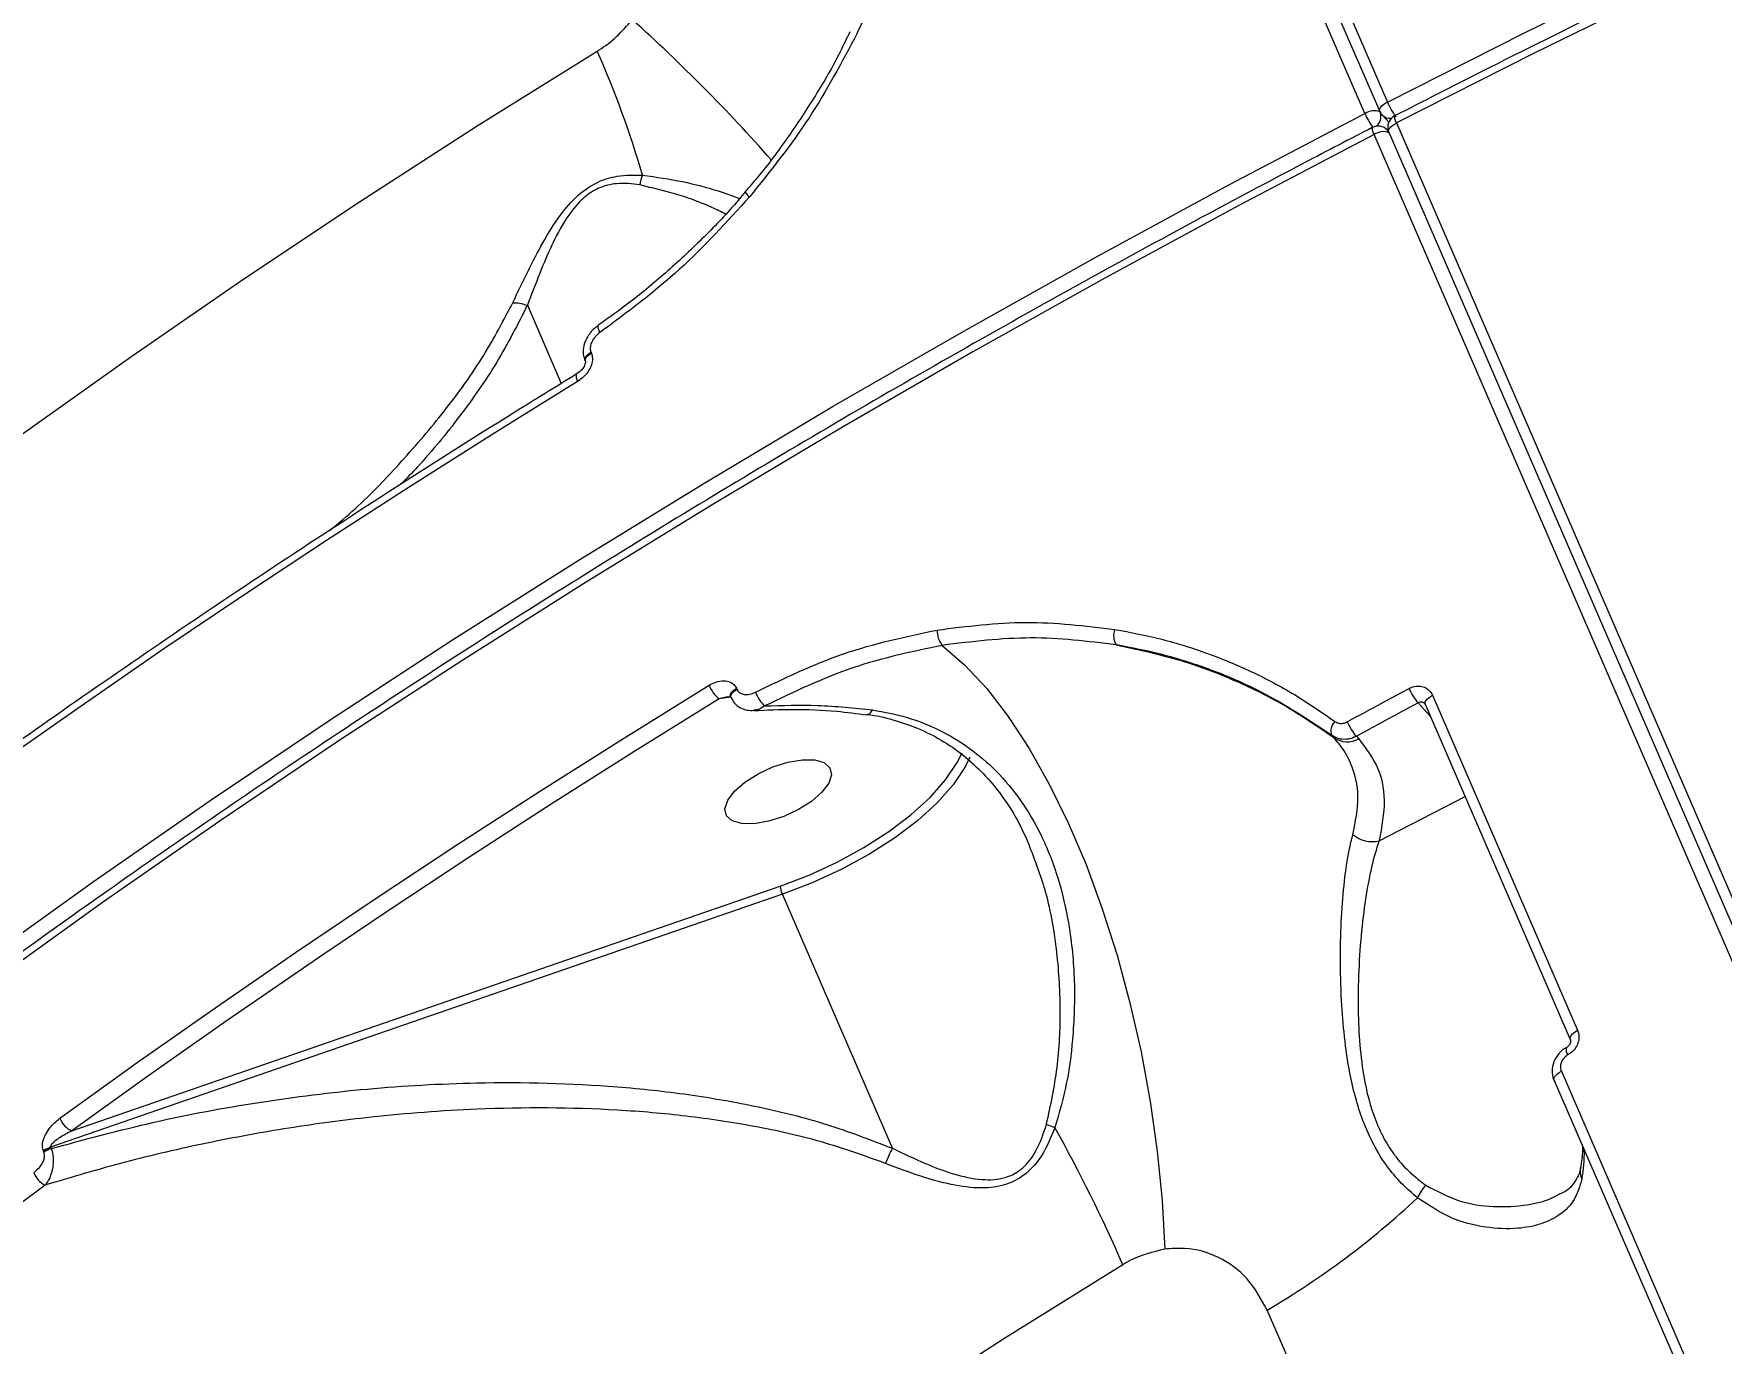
# Model space of a CAD drawing. Header units: millimetres. Extents: x -9609 to 9022, y -7175 to 8108.
# Drawn here: x -4766.4 to -4633.4, y 4455.9 to 4559.1 of the extents above; entities that cross this region are included whole.
import ezdxf

# ---------------------------------------------------------------- set-up
doc = ezdxf.new("R2010")
doc.units = ezdxf.units.MM
for name, color, linetype in [('DIKOM_ОБЪЕКТ', 7, 'Continuous'), ('DIKOM_РАЗМЕР_ЗОНА', 7, 'Continuous'), ('DIKOM_РАЗМЕР_ОБЪЕКТА', 7, 'Continuous')]:
    doc.layers.add(name, color=color, linetype=linetype)
doc.styles.add('style1', font='arial.ttf', dxfattribs={"width": 0.8})
doc.dimstyles.new('1-50', dxfattribs={"dimtxt": 300, "dimasz": 200, "dimexe": 100, "dimexo": 0, "dimgap": 100, "dimtad": 1, "dimtxsty": 'style1', "dimcen": 200, "dimclrd": 7, "dimclre": 7, "dimclrt": 7, "dimadec": 1, "dimazin": 2, "dimtfac": 1, "dimtmove": 0, "dimatfit": 2, "dimfxl": 0, "dimlwd": 25, "dimlwe": 18, "dimarcsym": 0})

# ---------------------------------------------------------------- blocks, each defined once
blk = doc.blocks.new('*D10')
at = {"layer": 'Defpoints', "color": 0, "transparency": 16777216}
for p in [(-405.54, 6589.16), (-8044.66, -3492.79), (424.09, -3492.79)]:
    blk.add_point(p, dxfattribs=at)
at = {"layer": 'DIKOM_РАЗМЕР_ОБЪЕКТА', "color": 7, "lineweight": 18, "transparency": 16777216}
for p, q in [((-405.54, 6589.16), (-8144.66, 6589.16)), ((424.09, -3492.79), (-8144.66, -3492.79))]:
    blk.add_line(p, q, dxfattribs=at)
at = {"layer": 'DIKOM_РАЗМЕР_ОБЪЕКТА', "color": 7, "lineweight": 25, "transparency": 16777216}
blk.add_line((-8044.66, 6389.16), (-8044.66, -3292.79), dxfattribs=at)
at = {"layer": 'DIKOM_РАЗМЕР_ОБЪЕКТА', "color": 7, "transparency": 16777216}
for points in [[(-8077.99, 6389.16), (-8011.32, 6389.16), (-8044.66, 6589.16)], [(-8077.99, -3292.79), (-8011.32, -3292.79), (-8044.66, -3492.79)]]:
    blk.add_solid(points, dxfattribs=at)
at = {"layer": 'DIKOM_РАЗМЕР_ОБЪЕКТА', "color": 7, "transparency": 16777216, "insert": (-8297.83, 1541.5), "char_height": 300, "attachment_point": 5, "rotation": 90, "style": 'style1'}
blk.add_mtext('10100', dxfattribs=at)
blk = doc.blocks.new('*D13')
at = {"layer": 'Defpoints', "color": 0, "transparency": 16777216}
for p in [(-4933.28, 8107.63), (-9158.98, -4977.79), (-1652.91, -4977.79)]:
    blk.add_point(p, dxfattribs=at)
at = {"layer": 'DIKOM_РАЗМЕР_ЗОНА', "color": 7, "lineweight": 18, "transparency": 16777216}
for p, q in [((-4933.28, 8107.63), (-9258.98, 8107.63)), ((-1652.91, -4977.79), (-9258.98, -4977.79))]:
    blk.add_line(p, q, dxfattribs=at)
at = {"layer": 'DIKOM_РАЗМЕР_ЗОНА', "color": 7, "lineweight": 25, "transparency": 16777216}
blk.add_line((-9158.98, 7907.63), (-9158.98, -4777.79), dxfattribs=at)
at = {"layer": 'DIKOM_РАЗМЕР_ЗОНА', "color": 7, "transparency": 16777216}
for points in [[(-9192.32, 7907.63), (-9125.65, 7907.63), (-9158.98, 8107.63)], [(-9192.32, -4777.79), (-9125.65, -4777.79), (-9158.98, -4977.79)]]:
    blk.add_solid(points, dxfattribs=at)
at = {"layer": 'DIKOM_РАЗМЕР_ЗОНА', "color": 7, "transparency": 16777216, "insert": (-9412.26, 1541.5), "char_height": 300, "attachment_point": 5, "rotation": 90, "style": 'style1'}
blk.add_mtext('13100', dxfattribs=at)

msp = doc.modelspace()

# ---------------------------------------------------------------- linework, layer by layer
at = {"layer": 'DIKOM_ОБЪЕКТ', "color": 7, "linetype": 'Continuous', "lineweight": 15}
for p, q in [((-4832.677, 4953.159), (-4659.684, 4553.712)), ((-4661.45, 4552.802), (-4834.442, 4952.249)), ((-4833.286, 4952.425), (-4660.293, 4552.977)), ((-4660.108, 4552.694), (-4659.578, 4552.123)), ((-4659.611, 4551.413), (-4659.688, 4551.496)), ((-4659.578, 4551.327), (-4486.585, 4151.879)), ((-4658.97, 4552.061), (-4485.977, 4152.613)), ((-4487.742, 4151.703), (-4660.734, 4551.151)), ((-4727.469, 4537.688), (-4724.799, 4531.525)), ((-4721.874, 4536.103), (-4721.881, 4536.099)), ((-4722.928, 4533.328), (-4722.898, 4533.257)), ((-4722.456, 4533.986), (-4722.426, 4533.913)), ((-4710.988, 4507.504), (-4710.957, 4507.432)), ((-4711.438, 4506.799), (-4712.34, 4506.664)), ((-4711.459, 4506.846), (-4711.472, 4506.885)), ((-4711.459, 4506.846), (-4711.428, 4506.774)), ((-4656.301, 4505.309), (-4657.27, 4506.353)), ((-4656.703, 4506.238), (-4656.742, 4506.297)), ((-4656.705, 4506.242), (-4645.268, 4479.833)), ((-4656.129, 4506.96), (-4644.692, 4480.55)), ((-4663.909, 4503.614), (-4664.081, 4503.799)), ((-4662.132, 4503.721), (-4661.947, 4503.52)), ((-4660.337, 4495.489), (-4653.561, 4498.983)), ((-4763.378, 4472.612), (-4707.547, 4491.911)), ((-4707.364, 4491.266), (-4765.047, 4471.327)), ((-4698.697, 4471.254), (-4707.364, 4491.266)), ((-4645.975, 4477.318), (-4616.308, 4408.817)), ((-4646.546, 4476.603), (-4616.88, 4408.103)), ((-4765.566, 4470.936), (-4765.609, 4471.037)), ((-4765.047, 4471.327), (-4765.003, 4471.226)), ((-4544.057, 4169.64), (-4669.155, 4458.497))]:
    msp.add_line(p, q, dxfattribs=at)
at = {"layer": 'DIKOM_ОБЪЕКТ', "color": 7, "linetype": 'Continuous', "lineweight": 15, "flags": 128}
for points in [[(-4659.684, 4553.712), (-4648.891, 4559.175), (-4637.996, 4564.514), (-4627.011, 4569.725), (-4615.943, 4574.804), (-4604.803, 4579.745), (-4593.6, 4584.546), (-4582.342, 4589.201), (-4571.04, 4593.707), (-4559.704, 4598.06), (-4548.342, 4602.257), (-4536.964, 4606.294), (-4525.581, 4610.167)], [(-4524.865, 4608.516), (-4536.249, 4604.643), (-4547.627, 4600.607), (-4558.989, 4596.41), (-4570.325, 4592.057), (-4581.627, 4587.55), (-4592.884, 4582.895), (-4604.088, 4578.095), (-4615.228, 4573.153), (-4626.296, 4568.075), (-4637.282, 4562.864), (-4648.175, 4557.524), (-4658.97, 4552.061)], [(-4767.455, 4527.431), (-4758.727, 4533.64), (-4749.806, 4539.78), (-4740.698, 4545.845), (-4731.413, 4551.829), (-4721.959, 4557.727)], [(-4770.746, 4485.753), (-4761.666, 4492.265), (-4752.389, 4498.709), (-4742.926, 4505.081), (-4733.282, 4511.374), (-4723.467, 4517.584), (-4713.49, 4523.705), (-4703.357, 4529.732), (-4693.077, 4535.66), (-4682.66, 4541.485), (-4672.116, 4547.2), (-4661.45, 4552.802)], [(-4660.293, 4552.977), (-4660.3, 4552.995), (-4660.308, 4553.084), (-4660.28, 4553.184), (-4660.218, 4553.292), (-4660.122, 4553.403), (-4659.999, 4553.512), (-4659.851, 4553.617), (-4659.684, 4553.712)], [(-4659.688, 4551.496), (-4659.627, 4551.422), (-4659.6, 4551.382)], [(-4659.578, 4551.327), (-4659.584, 4551.344), (-4659.593, 4551.433), (-4659.565, 4551.534), (-4659.502, 4551.641), (-4659.408, 4551.752), (-4659.284, 4551.862), (-4659.136, 4551.966), (-4658.97, 4552.061)], [(-4660.734, 4551.151), (-4671.4, 4545.549), (-4681.946, 4539.834), (-4692.363, 4534.01), (-4702.642, 4528.082), (-4712.775, 4522.055), (-4722.753, 4515.933), (-4732.567, 4509.724), (-4742.211, 4503.43), (-4751.674, 4497.059), (-4760.95, 4490.614), (-4770.031, 4484.102)], [(-4721.881, 4536.099), (-4721.903, 4536.07), (-4721.915, 4536.008), (-4721.904, 4535.921), (-4721.874, 4535.811), (-4721.823, 4535.682), (-4721.754, 4535.539)], [(-4722.928, 4533.328), (-4722.943, 4533.378), (-4722.923, 4533.517), (-4722.829, 4533.674), (-4722.67, 4533.834), (-4722.456, 4533.986)], [(-4722.897, 4533.256), (-4722.911, 4533.306), (-4722.891, 4533.445), (-4722.798, 4533.602), (-4722.638, 4533.762), (-4722.426, 4533.913)], [(-4723.513, 4531.682), (-4730.186, 4527.543), (-4736.785, 4523.364), (-4743.306, 4519.147), (-4749.748, 4514.894), (-4756.109, 4510.605), (-4762.385, 4506.284), (-4768.574, 4501.931), (-4774.674, 4497.548)], [(-4723.585, 4532.276), (-4723.61, 4532.253), (-4723.634, 4532.19), (-4723.635, 4532.097), (-4723.615, 4531.978), (-4723.574, 4531.838), (-4723.513, 4531.682)], [(-4694.764, 4510.888), (-4693.006, 4509.364), (-4691.266, 4507.489), (-4689.562, 4505.282), (-4687.911, 4502.764), (-4686.33, 4499.96), (-4684.834, 4496.898), (-4683.437, 4493.608), (-4682.153, 4490.123), (-4680.995, 4486.476), (-4679.975, 4482.704), (-4679.102, 4478.845), (-4678.386, 4474.936), (-4677.833, 4471.015), (-4677.449, 4467.122), (-4677.237, 4463.295)], [(-4764.308, 4473.614), (-4758.209, 4477.997), (-4752.019, 4482.35), (-4745.744, 4486.671), (-4739.384, 4490.96), (-4732.942, 4495.213), (-4726.42, 4499.43), (-4719.821, 4503.609), (-4713.147, 4507.748)], [(-4711.472, 4506.885), (-4711.474, 4506.896), (-4711.454, 4507.036), (-4711.36, 4507.192), (-4711.201, 4507.352), (-4710.988, 4507.504)], [(-4711.429, 4506.775), (-4711.442, 4506.824), (-4711.422, 4506.964), (-4711.329, 4507.12), (-4711.169, 4507.28), (-4710.957, 4507.432)], [(-4662.847, 4504.858), (-4662.239, 4505.189), (-4661.631, 4505.52), (-4661.021, 4505.85), (-4660.413, 4506.18), (-4659.803, 4506.51), (-4659.193, 4506.839), (-4658.583, 4507.168), (-4657.972, 4507.497)], [(-4712.34, 4506.664), (-4718.997, 4502.535), (-4719.374, 4502.299)], [(-4657.27, 4506.353), (-4657.879, 4506.025), (-4658.488, 4505.697), (-4659.096, 4505.369), (-4659.704, 4505.04), (-4660.312, 4504.711), (-4660.919, 4504.381), (-4661.526, 4504.051), (-4662.132, 4503.721)], [(-4656.705, 4506.242), (-4656.711, 4506.258), (-4656.72, 4506.345), (-4656.696, 4506.442), (-4656.637, 4506.547), (-4656.548, 4506.655), (-4656.43, 4506.762), (-4656.288, 4506.865), (-4656.129, 4506.96)], [(-4719.374, 4502.299), (-4725.58, 4498.366), (-4732.086, 4494.16), (-4738.513, 4489.916), (-4743.428, 4486.61)], [(-4707.547, 4491.911), (-4705.271, 4492.78), (-4703.052, 4493.802), (-4700.94, 4494.954), (-4698.987, 4496.209), (-4697.238, 4497.537), (-4695.732, 4498.907), (-4694.507, 4500.288), (-4693.59, 4501.647), (-4693.204, 4502.422)], [(-4706.928, 4501.681), (-4705.796, 4501.872), (-4704.816, 4501.859), (-4704.07, 4501.642), (-4703.618, 4501.24), (-4703.496, 4500.685), (-4703.714, 4500.022), (-4704.254, 4499.304), (-4705.074, 4498.59), (-4706.105, 4497.938), (-4707.266, 4497.4), (-4708.461, 4497.02), (-4709.595, 4496.829), (-4710.573, 4496.842), (-4711.32, 4497.058), (-4711.772, 4497.46), (-4711.894, 4498.016), (-4711.676, 4498.679), (-4711.135, 4499.396), (-4710.316, 4500.11), (-4709.284, 4500.763), (-4708.124, 4501.301), (-4706.928, 4501.681)], [(-4692.59, 4502.066), (-4692.971, 4501.307), (-4693.916, 4499.906), (-4695.179, 4498.482), (-4696.732, 4497.068), (-4698.536, 4495.698), (-4700.55, 4494.404), (-4702.728, 4493.216), (-4705.016, 4492.162), (-4707.364, 4491.266)], [(-4743.428, 4486.61), (-4744.859, 4485.638), (-4751.12, 4481.327), (-4757.294, 4476.984), (-4763.378, 4472.612)], [(-4645.265, 4479.828), (-4645.273, 4479.849), (-4645.283, 4479.935), (-4645.258, 4480.032), (-4645.199, 4480.137), (-4645.109, 4480.245), (-4644.992, 4480.352), (-4644.851, 4480.455), (-4644.692, 4480.55)], [(-4646.546, 4476.603), (-4646.551, 4476.619), (-4646.561, 4476.705), (-4646.536, 4476.801), (-4646.479, 4476.906), (-4646.39, 4477.013), (-4646.274, 4477.12), (-4646.134, 4477.223), (-4645.975, 4477.318)], [(-4765.479, 4468.343), (-4771.734, 4463.699), (-4777.882, 4459.028), (-4783.923, 4454.329), (-4789.854, 4449.606), (-4795.673, 4444.861), (-4801.377, 4440.096), (-4806.962, 4435.312), (-4812.429, 4430.512)], [(-4680.535, 4462.074), (-4689.988, 4456.176), (-4699.273, 4450.192), (-4708.381, 4444.127), (-4717.303, 4437.987), (-4726.03, 4431.778), (-4734.555, 4425.505), (-4742.871, 4419.175), (-4750.967, 4412.793), (-4758.839, 4406.365), (-4766.478, 4399.897), (-4773.876, 4393.396), (-4781.029, 4386.866), (-4787.927, 4380.315), (-4794.565, 4373.749), (-4800.939, 4367.173), (-4807.039, 4360.593), (-4812.863, 4354.016), (-4818.403, 4347.448)]]:
    msp.add_lwpolyline(points, dxfattribs=at)
at = {"layer": 'DIKOM_ОБЪЕКТ', "color": 7, "linetype": 'Continuous', "lineweight": 15}
for centre, radius, start, end in [((-4807.282, 4461.919), 131.973, 41.36633, 48.1346), ((-4794.706, 4525.708), 79.482, 16.2462, 23.75655), ((-4660.733, 4551.774), 1.253, 68.57679, 124.87057), ((-4656.376, 4554.929), 5.502, 202.74609, 215.65909), ((-4661.201, 4552.572), 1.01, 310.98905, 16.46929), ((-4659.375, 4553.375), 1, 203.41644, 222.86037), ((-4659.489, 4553.291), 0.86, 223.95422, 278.7941), ((-4654.923, 4555.67), 5.149, 202.3614, 217.31299), ((-4660.004, 4551.639), 0.878, 175.74642, 213.78443), ((-4660.421, 4550.816), 1, 42.86037, 117.33721), ((-4660.018, 4550.122), 1.254, 68.71079, 124.87318), ((-4658.66, 4551.724), 1, 117.21535, 203.41644), ((-4658.215, 4552.559), 0.905, 176.56347, 213.39784), ((-4715.765, 4546.8), 2.871, 156.51992, 172.42081), ((-4709.119, 4547.362), 1.41, 212.89707, 233.6038), ((-4693.351, 4512.04), 1.823, 178.25434, 219.18141), ((-4679.86, 4511.647), 1.402, 159.09103, 210.98441), ((-4710.73, 4508.707), 2.601, 201.65321, 231.76764), ((-4654.158, 4509.051), 4.118, 202.16489, 220.91672), ((-4707.085, 4507.988), 2.523, 198.09189, 228.16073), ((-4663.133, 4504.145), 1.009, 132.51398, 200.02387), ((-4659.274, 4506.309), 3.856, 202.10373, 222.16014), ((-4662.852, 4505.146), 1.861, 235.37536, 299.09563), ((-4660.895, 4497.717), 2.297, 229.06162, 284.0547), ((-4705.364, 4492.182), 2.2, 187.07906, 204.61168), ((-4644.838, 4479.05), 0.763, 170.69583, 215.10696), ((-4762.552, 4474.311), 1.889, 201.65133, 244.07078), ((-4681.972, 4483.609), 11.416, 246.35124, 249.91555), ((-4794.197, 4412.488), 124.008, 23.56971, 29.14742), ((-4764.352, 4469.29), 2.152, 108.84881, 125.73594), ((-4764.296, 4469.161), 2.183, 108.91864, 125.58693), ((-4654.334, 4470.802), 10.173, 348.75252, 1.73129), ((-4764.583, 4470.056), 1.934, 202.21903, 242.38095), ((-4642.95, 4469.443), 1.54, 169.66147, 203.96867), ((-4654.574, 4466.249), 2.947, 134.79666, 158.15344), ((-4702.936, 4516.074), 66.754, 300.40038, 313.11694)]:
    msp.add_arc(centre, radius, start, end, dxfattribs=at)
for points, knots in [([(-4162.767, 4604.895), (-4163.48, 4605.596), (-4165.472, 4607.555), (-4169.044, 4610.606), (-4173.457, 4614.061), (-4178.15, 4617.354), (-4183.105, 4620.494), (-4188.321, 4623.474), (-4193.795, 4626.294), (-4199.521, 4628.951), (-4205.496, 4631.442), (-4211.714, 4633.766), (-4218.17, 4635.922), (-4224.861, 4637.906), (-4231.78, 4639.72), (-4238.922, 4641.359), (-4246.283, 4642.824), (-4253.855, 4644.114), (-4261.634, 4645.228), (-4269.613, 4646.164), (-4277.787, 4646.923), (-4286.149, 4647.504), (-4294.693, 4647.906), (-4303.413, 4648.129), (-4312.303, 4648.173), (-4321.354, 4648.039), (-4330.562, 4647.726), (-4339.918, 4647.234), (-4349.416, 4646.564), (-4359.049, 4645.717), (-4368.808, 4644.693), (-4378.689, 4643.493), (-4388.682, 4642.118), (-4398.78, 4640.569), (-4408.976, 4638.847), (-4419.262, 4636.954), (-4429.63, 4634.89), (-4440.073, 4632.659), (-4450.582, 4630.26), (-4461.151, 4627.696), (-4471.77, 4624.969), (-4482.432, 4622.081), (-4493.13, 4619.035), (-4503.854, 4615.831), (-4514.597, 4612.475), (-4525.351, 4608.965), (-4536.107, 4605.308), (-4546.858, 4601.504), (-4557.596, 4597.556), (-4568.313, 4593.469), (-4578.999, 4589.244), (-4589.649, 4584.885), (-4600.253, 4580.395), (-4610.803, 4575.778), (-4621.291, 4571.037), (-4631.711, 4566.175), (-4642.053, 4561.196), (-4651.186, 4556.668), (-4656.847, 4553.774), (-4659.118, 4552.613)], [0, 0, 0, 0, 0.0098923, 0.0276309, 0.0453792, 0.0631366, 0.0809025, 0.0986755, 0.1164554, 0.13424, 0.1520293, 0.1698218, 0.1876168, 0.2054138, 0.2232114, 0.2410101, 0.2588093, 0.2766077, 0.2944058, 0.3122038, 0.330001, 0.3477974, 0.3655926, 0.3833873, 0.4011813, 0.418974, 0.4367663, 0.4545577, 0.4723482, 0.4901382, 0.5079267, 0.5257152, 0.5435029, 0.56129, 0.5790767, 0.5968624, 0.6146478, 0.6324331, 0.6502174, 0.6680024, 0.6857852, 0.703569, 0.7213529, 0.7391349, 0.7569183, 0.7746996, 0.7924823, 0.8102643, 0.8280463, 0.8458288, 0.8636098, 0.8813913, 0.8991737, 0.9169549, 0.9347367, 0.9525181, 0.9703006, 0.988082, 1, 1, 1, 1]), ([(-4695.949, 4579.087), (-4696.082, 4577.746), (-4696.348, 4575.064), (-4697.156, 4571.045), (-4698.263, 4567.022), (-4699.685, 4563.016), (-4700.895, 4560.4), (-4701.5, 4559.092)], [0, 0, 0, 0, 0.1976799, 0.3953912, 0.5930885, 0.7965523, 1, 1, 1, 1]), ([(-4721.959, 4557.727), (-4721.911, 4557.757), (-4721.382, 4558.087), (-4720.387, 4558.828), (-4719.604, 4559.738), (-4719.205, 4560.202)], [0, 0, 0, 0, 0.0467167, 0.5142435, 1, 1, 1, 1]), ([(-4702.05, 4559.249), (-4702.3, 4558.721), (-4703.112, 4557.003), (-4704.74, 4554.204), (-4706.925, 4550.89), (-4708.801, 4548.357), (-4709.997, 4546.99), (-4710.325, 4546.615)], [0, 0, 0, 0, 0.1164143, 0.3781642, 0.6399533, 0.9014805, 1, 1, 1, 1]), ([(-4701.5, 4559.092), (-4702.69, 4556.845), (-4705.098, 4552.298), (-4708.324, 4548.267), (-4709.955, 4546.228)], [0, 0, 0, 0, 0.4941947, 1, 1, 1, 1]), ([(-4660.88, 4551.704), (-4662.655, 4550.783), (-4667.801, 4548.11), (-4676.24, 4543.606), (-4686.155, 4538.163), (-4695.952, 4532.623), (-4705.623, 4526.992), (-4715.162, 4521.273), (-4724.562, 4515.472), (-4733.813, 4509.591), (-4742.912, 4503.637), (-4751.849, 4497.612), (-4760.619, 4491.522), (-4769.215, 4485.371), (-4777.632, 4479.164), (-4785.86, 4472.904), (-4793.897, 4466.599), (-4801.733, 4460.251), (-4809.366, 4453.866), (-4816.787, 4447.447), (-4823.993, 4441.001), (-4830.977, 4434.532), (-4837.733, 4428.044), (-4844.258, 4421.544), (-4850.545, 4415.034), (-4856.593, 4408.521), (-4862.393, 4402.008), (-4867.942, 4395.501), (-4873.236, 4389.005), (-4878.272, 4382.525), (-4883.046, 4376.065), (-4887.553, 4369.63), (-4891.789, 4363.224), (-4895.755, 4356.854), (-4899.442, 4350.522), (-4902.851, 4344.235), (-4905.978, 4337.997), (-4908.821, 4331.812), (-4911.377, 4325.685), (-4913.645, 4319.622), (-4915.624, 4313.625), (-4917.309, 4307.701), (-4918.702, 4301.854), (-4919.797, 4296.088), (-4920.605, 4290.407), (-4921.097, 4284.822), (-4921.313, 4280.191), (-4921.246, 4277.463), (-4921.223, 4276.529)], [0, 0, 0, 0, 0.0116795, 0.0338703, 0.0560613, 0.0782522, 0.1004441, 0.1226364, 0.1448299, 0.1670225, 0.1892158, 0.2114088, 0.233603, 0.2557983, 0.2779944, 0.3001896, 0.322387, 0.3445836, 0.3667818, 0.3889806, 0.4111812, 0.4333819, 0.4555833, 0.4777861, 0.4999891, 0.5221946, 0.5444005, 0.5666071, 0.5888151, 0.6110245, 0.6332353, 0.6554466, 0.6776586, 0.6998723, 0.7220854, 0.7442993, 0.7665131, 0.7887261, 0.8109374, 0.8331467, 0.8553532, 0.8775553, 0.8997521, 0.9219422, 0.9441246, 0.9662975, 0.9884597, 1, 1, 1, 1]), ([(-4728.617, 4537.895), (-4728.216, 4538.74), (-4727.479, 4540.295), (-4726.272, 4542.629), (-4725.022, 4544.677), (-4723.571, 4546.383), (-4721.97, 4547.463), (-4720.185, 4547.987), (-4719.05, 4547.96), (-4718.398, 4547.944)], [0, 0, 0, 0, 0.1840067, 0.3384076, 0.4956215, 0.6241604, 0.7374506, 0.849223, 1, 1, 1, 1]), ([(-4718.611, 4547.179), (-4719.207, 4547.256), (-4720.23, 4547.388), (-4721.765, 4547.036), (-4722.689, 4546.455), (-4723.58, 4545.663), (-4724.559, 4544.369), (-4725.597, 4542.382), (-4726.557, 4540.075), (-4727.146, 4538.532), (-4727.469, 4537.688)], [0, 0, 0, 0, 0.15039906, 0.25793688, 0.34208735, 0.36557302, 0.49050392, 0.64882604, 0.80792375, 1, 1, 1, 1]), ([(-4718.398, 4547.944), (-4717.314, 4547.791), (-4715.117, 4547.481), (-4712.551, 4546.771), (-4711.306, 4546.305), (-4710.744, 4546.095)], [0, 0, 0, 0, 0.3487228, 0.7061229, 1, 1, 1, 1]), ([(-4710.321, 4546.611), (-4710.5, 4546.39), (-4711.505, 4545.154), (-4713.522, 4543.064), (-4716.365, 4540.375), (-4719.161, 4538.043), (-4721.051, 4536.715), (-4721.888, 4536.126)], [0, 0, 0, 0, 0.0537308, 0.3013087, 0.550385, 0.8008047, 1, 1, 1, 1]), ([(-4709.955, 4546.228), (-4711.747, 4544.26), (-4715.375, 4540.276), (-4719.61, 4537.131), (-4721.754, 4535.539)], [0, 0, 0, 0, 0.4937767, 1, 1, 1, 1]), ([(-4711.864, 4544.88), (-4712.207, 4545.053), (-4713.212, 4545.56), (-4715.436, 4546.418), (-4717.546, 4546.923), (-4718.611, 4547.179)], [0, 0, 0, 0, 0.20397923, 0.59828753, 1, 1, 1, 1]), ([(-4743.054, 4519.932), (-4742.377, 4520.497), (-4740.341, 4522.196), (-4737.343, 4525.376), (-4733.903, 4529.381), (-4730.903, 4533.539), (-4729.349, 4536.499), (-4728.617, 4537.895)], [0, 0, 0, 0, 0.1113239, 0.335003, 0.5586328, 0.7919075, 1, 1, 1, 1]), ([(-4727.474, 4537.693), (-4728.234, 4536.184), (-4729.763, 4533.147), (-4732.758, 4528.934), (-4735.332, 4525.74), (-4736.992, 4524.039), (-4737.437, 4523.584)], [0, 0, 0, 0, 0.2964804, 0.5965657, 0.8918575, 1, 1, 1, 1]), ([(-4728.617, 4537.895), (-4728.587, 4537.896), (-4728.425, 4537.901), (-4728.056, 4537.868), (-4727.682, 4537.756), (-4727.474, 4537.693)], [0, 0, 0, 0, 0.09302266, 0.49775396, 1, 1, 1, 1]), ([(-4727.469, 4537.688), (-4727.469, 4537.689), (-4727.47, 4537.69), (-4727.472, 4537.693), (-4727.474, 4537.693), (-4727.474, 4537.693)], [0, 0, 0, 0, 0.4257609, 0.7584496, 1, 1, 1, 1]), ([(-4721.874, 4536.088), (-4721.948, 4536.039), (-4722.282, 4535.821), (-4722.717, 4535.293), (-4723.036, 4534.557), (-4723.112, 4533.882), (-4722.977, 4533.502), (-4722.918, 4533.334)], [0, 0, 0, 0, 0.0842391, 0.3790373, 0.6202215, 0.8315601, 1, 1, 1, 1]), ([(-4721.754, 4535.539), (-4721.883, 4535.435), (-4722.14, 4535.228), (-4722.396, 4534.835), (-4722.516, 4534.465), (-4722.523, 4534.182), (-4722.475, 4534.041), (-4722.456, 4533.986)], [0, 0, 0, 0, 0.2716777, 0.53891254, 0.73759644, 0.89662394, 1, 1, 1, 1]), ([(-4722.897, 4533.256), (-4722.897, 4533.256), (-4722.9, 4533.26), (-4722.895, 4533.254), (-4722.892, 4533.226), (-4722.895, 4533.165), (-4722.913, 4533.078), (-4722.961, 4532.943), (-4723.075, 4532.74), (-4723.283, 4532.487), (-4723.48, 4532.355), (-4723.589, 4532.281)], [0, 0, 0, 0, 0.0069635, 0.0674504, 0.1224472, 0.1751669, 0.2326101, 0.3279013, 0.472781, 0.7082718, 1, 1, 1, 1]), ([(-4722.426, 4533.913), (-4722.388, 4533.791), (-4722.314, 4533.545), (-4722.371, 4533.086), (-4722.591, 4532.559), (-4722.992, 4532.049), (-4723.348, 4531.797), (-4723.513, 4531.682)], [0, 0, 0, 0, 0.1522623, 0.3040234, 0.5079188, 0.7731961, 1, 1, 1, 1]), ([(-4723.585, 4532.276), (-4725.235, 4531.259), (-4730.019, 4528.309), (-4737.826, 4523.365), (-4746.952, 4517.423), (-4755.916, 4511.409), (-4764.56, 4505.436), (-4770.781, 4501.012), (-4774.08, 4498.621), (-4774.689, 4498.18)], [0, 0, 0, 0, 0.092525, 0.2683186, 0.4441181, 0.6199244, 0.7957386, 0.9623012, 1, 1, 1, 1]), ([(-4709.483, 4507.205), (-4707.196, 4508.305), (-4702.565, 4510.535), (-4697.658, 4511.571), (-4695.173, 4512.095)], [0, 0, 0, 0, 0.4938131, 1, 1, 1, 1]), ([(-4695.173, 4512.095), (-4692.843, 4512.39), (-4688.128, 4512.985), (-4683.507, 4512.429), (-4681.17, 4512.147)], [0, 0, 0, 0, 0.4941885, 1, 1, 1, 1]), ([(-4681.062, 4510.925), (-4683.296, 4511.199), (-4687.815, 4511.752), (-4692.43, 4511.178), (-4694.764, 4510.888)], [0, 0, 0, 0, 0.4942101, 1, 1, 1, 1]), ([(-4681.17, 4512.147), (-4679.927, 4511.91), (-4677.442, 4511.435), (-4673.844, 4510.301), (-4670.347, 4508.849), (-4666.969, 4507.074), (-4664.866, 4505.617), (-4663.815, 4504.888)], [0, 0, 0, 0, 0.1978221, 0.3954995, 0.5931457, 0.7965832, 1, 1, 1, 1]), ([(-4694.764, 4510.888), (-4697.136, 4510.392), (-4701.938, 4509.386), (-4706.473, 4507.21), (-4708.768, 4506.109)], [0, 0, 0, 0, 0.4937691, 1, 1, 1, 1]), ([(-4681.062, 4510.925), (-4679.442, 4510.58), (-4676.184, 4509.886), (-4671.707, 4508.193), (-4667.565, 4506.138), (-4665.132, 4504.458), (-4663.909, 4503.614)], [0, 0, 0, 0, 0.2598302, 0.5228261, 0.7602257, 1, 1, 1, 1]), ([(-4664.081, 4503.799), (-4666.115, 4505.143), (-4669.197, 4507.178), (-4673.797, 4509.072), (-4677.379, 4510.219), (-4679.846, 4510.692), (-4681.062, 4510.925)], [0, 0, 0, 0, 0.3951747, 0.59867, 0.8021943, 1, 1, 1, 1]), ([(-4713.147, 4507.748), (-4712.973, 4507.84), (-4712.594, 4508.04), (-4712.012, 4508.131), (-4711.523, 4508.037), (-4711.175, 4507.826), (-4711.051, 4507.611), (-4710.988, 4507.504)], [0, 0, 0, 0, 0.22690583, 0.49212379, 0.69608549, 0.84778413, 1, 1, 1, 1]), ([(-4710.957, 4507.432), (-4710.93, 4507.381), (-4710.861, 4507.252), (-4710.663, 4507.096), (-4710.339, 4506.996), (-4709.921, 4507.014), (-4709.63, 4507.141), (-4709.483, 4507.205)], [0, 0, 0, 0, 0.10333753, 0.26251058, 0.46138815, 0.72848475, 1, 1, 1, 1]), ([(-4657.972, 4507.497), (-4657.873, 4507.543), (-4657.623, 4507.658), (-4657.192, 4507.707), (-4656.739, 4507.604), (-4656.353, 4507.354), (-4656.204, 4507.091), (-4656.129, 4506.96)], [0, 0, 0, 0, 0.1417601, 0.3566291, 0.571293, 0.7857297, 1, 1, 1, 1]), ([(-4711.687, 4506.818), (-4711.769, 4506.808), (-4711.992, 4506.779), (-4712.205, 4506.709), (-4712.34, 4506.664)], [0, 0, 0, 0, 0.3647917, 1, 1, 1, 1]), ([(-4711.688, 4506.821), (-4711.636, 4506.83), (-4711.528, 4506.847), (-4711.438, 4506.818), (-4711.441, 4506.82), (-4711.442, 4506.82)], [0, 0, 0, 0, 0.3613792, 0.7493164, 1, 1, 1, 1]), ([(-4711.459, 4506.846), (-4711.459, 4506.846), (-4711.459, 4506.846), (-4711.458, 4506.838), (-4711.457, 4506.836)], [0, 0, 0, 0, 0.785421, 1, 1, 1, 1]), ([(-4711.41, 4506.783), (-4711.33, 4506.621), (-4711.162, 4506.28), (-4710.687, 4505.944), (-4710.154, 4505.751), (-4709.789, 4505.763), (-4709.615, 4505.769)], [0, 0, 0, 0, 0.2390506, 0.5037927, 0.7636161, 1, 1, 1, 1]), ([(-4708.768, 4506.109), (-4708.951, 4505.98), (-4709.225, 4505.787), (-4709.512, 4505.79), (-4709.606, 4505.79)], [0, 0, 0, 0, 0.6704478, 1, 1, 1, 1]), ([(-4708.768, 4506.109), (-4707.379, 4506.155), (-4704.584, 4506.25), (-4701.706, 4505.948), (-4700.258, 4505.796)], [0, 0, 0, 0, 0.4972527, 1, 1, 1, 1]), ([(-4656.742, 4506.297), (-4656.745, 4506.301), (-4656.776, 4506.346), (-4656.87, 4506.397), (-4657.016, 4506.43), (-4657.157, 4506.41), (-4657.238, 4506.369), (-4657.27, 4506.353)], [0, 0, 0, 0, 0.0262985, 0.2914012, 0.5571617, 0.8241717, 1, 1, 1, 1]), ([(-4709.604, 4505.742), (-4708.588, 4505.79), (-4706.448, 4505.889), (-4703.462, 4505.768), (-4701.494, 4505.514), (-4700.697, 4505.411)], [0, 0, 0, 0, 0.3499502, 0.7366127, 1, 1, 1, 1]), ([(-4700.702, 4505.438), (-4700.69, 4505.437), (-4699.976, 4505.38), (-4698.627, 4505.035), (-4696.671, 4504.384), (-4694.816, 4503.448), (-4693.081, 4502.254), (-4691.486, 4500.794), (-4690.053, 4499.077), (-4688.848, 4497.216), (-4688.234, 4495.856), (-4687.947, 4495.221)], [0, 0, 0, 0, 0.001958, 0.1156989, 0.2320336, 0.3535535, 0.4783312, 0.6069935, 0.7411421, 0.8790107, 1, 1, 1, 1]), ([(-4700.699, 4505.466), (-4700.676, 4505.455), (-4700.584, 4505.414), (-4700.436, 4505.544), (-4700.312, 4505.706), (-4700.267, 4505.783), (-4700.258, 4505.796)], [0, 0, 0, 0, 0.1740368, 0.6882216, 0.9429449, 1, 1, 1, 1]), ([(-4700.258, 4505.796), (-4699.339, 4505.627), (-4697.5, 4505.289), (-4694.94, 4504.256), (-4692.594, 4502.846), (-4690.421, 4500.988), (-4688.524, 4498.699), (-4686.863, 4495.874), (-4685.585, 4492.605), (-4684.681, 4488.735), (-4684.267, 4484.447), (-4684.412, 4480.204), (-4684.9, 4476.306), (-4685.562, 4474.026), (-4685.892, 4472.887)], [0, 0, 0, 0, 0.0677721, 0.1355734, 0.2063168, 0.2771125, 0.3568899, 0.4367146, 0.5289541, 0.6212428, 0.729145, 0.8370839, 0.9185936, 1, 1, 1, 1]), ([(-4663.815, 4504.888), (-4663.728, 4504.838), (-4663.555, 4504.738), (-4663.238, 4504.72), (-4662.997, 4504.781), (-4662.873, 4504.844), (-4662.847, 4504.858)], [0, 0, 0, 0, 0.3053882, 0.6115878, 0.9180248, 1, 1, 1, 1]), ([(-4662.132, 4503.721), (-4662.185, 4503.694), (-4662.436, 4503.569), (-4662.92, 4503.453), (-4663.559, 4503.496), (-4663.907, 4503.698), (-4664.081, 4503.799)], [0, 0, 0, 0, 0.0818043, 0.3881831, 0.6939633, 1, 1, 1, 1]), ([(-4662.4, 4495.982), (-4662.202, 4496.984), (-4661.8, 4499.017), (-4662.363, 4501.356), (-4663.22, 4502.832), (-4663.764, 4503.449), (-4663.909, 4503.614)], [0, 0, 0, 0, 0.3414948, 0.6929871, 0.9180142, 1, 1, 1, 1]), ([(-4661.947, 4503.52), (-4661.431, 4502.842), (-4660.342, 4501.41), (-4659.735, 4498.708), (-4660.134, 4496.572), (-4660.337, 4495.489)], [0, 0, 0, 0, 0.3069787, 0.6484733, 1, 1, 1, 1]), ([(-4657.31, 4467.346), (-4657.733, 4467.707), (-4658.578, 4468.429), (-4659.761, 4469.838), (-4660.795, 4471.511), (-4661.868, 4473.911), (-4662.632, 4476.835), (-4663.097, 4480.045), (-4663.339, 4483.139), (-4663.414, 4486.336), (-4663.323, 4489.521), (-4663.09, 4492.359), (-4662.773, 4494.508), (-4662.503, 4495.575), (-4662.4, 4495.982)], [0, 0, 0, 0, 0.0610496, 0.1220385, 0.1836153, 0.2451914, 0.3548562, 0.4369206, 0.5190952, 0.6228147, 0.7265947, 0.831086, 0.9355733, 1, 1, 1, 1]), ([(-4660.337, 4495.489), (-4660.468, 4495.088), (-4660.812, 4494.036), (-4661.261, 4491.94), (-4661.659, 4489.191), (-4661.926, 4486.124), (-4662.021, 4483.061), (-4661.939, 4480.106), (-4661.633, 4477.07), (-4661.017, 4474.35), (-4660.085, 4472.191), (-4659.446, 4471.148), (-4658.718, 4470.179), (-4657.9, 4469.276), (-4657.067, 4468.652), (-4656.651, 4468.34)], [0, 0, 0, 0, 0.0653924, 0.1716642, 0.2779428, 0.3832138, 0.4884166, 0.570677, 0.6528068, 0.7604335, 0.816156, 0.8718763, 0.8800409, 0.9399639, 1, 1, 1, 1]), ([(-4686.551, 4473.151), (-4686.231, 4474.632), (-4685.583, 4477.626), (-4685.394, 4482.301), (-4685.679, 4487.038), (-4686.484, 4491.441), (-4687.494, 4494.056), (-4687.944, 4495.221)], [0, 0, 0, 0, 0.1963096, 0.3971629, 0.6090738, 0.8257056, 1, 1, 1, 1]), ([(-4645.271, 4479.828), (-4645.26, 4479.804), (-4645.239, 4479.757), (-4645.246, 4479.621), (-4645.293, 4479.478), (-4645.377, 4479.346), (-4645.482, 4479.238), (-4645.558, 4479.195), (-4645.592, 4479.177)], [0, 0, 0, 0, 0.2168916, 0.4057732, 0.5693432, 0.7208235, 0.8771857, 1, 1, 1, 1]), ([(-4644.692, 4480.55), (-4644.659, 4480.456), (-4644.575, 4480.217), (-4644.58, 4479.785), (-4644.74, 4479.313), (-4645.039, 4478.889), (-4645.321, 4478.704), (-4645.462, 4478.611)], [0, 0, 0, 0, 0.1406297, 0.3550851, 0.5698485, 0.7848529, 1, 1, 1, 1]), ([(-4645.584, 4479.16), (-4645.638, 4479.135), (-4645.917, 4479.009), (-4646.325, 4478.583), (-4646.669, 4477.908), (-4646.722, 4477.186), (-4646.625, 4476.676), (-4646.469, 4476.468), (-4646.447, 4476.439)], [0, 0, 0, 0, 0.0550319, 0.2874258, 0.5294317, 0.7511218, 0.9654146, 1, 1, 1, 1]), ([(-4645.462, 4478.611), (-4645.556, 4478.549), (-4645.744, 4478.426), (-4645.943, 4478.143), (-4646.05, 4477.828), (-4646.052, 4477.539), (-4645.997, 4477.38), (-4645.975, 4477.318)], [0, 0, 0, 0, 0.2150994, 0.4301509, 0.6450688, 0.8596044, 1, 1, 1, 1]), ([(-4765.003, 4471.226), (-4762.307, 4471.955), (-4756.915, 4473.414), (-4748.575, 4474.957), (-4740.087, 4476.017), (-4730.645, 4476.549), (-4722.173, 4476.339), (-4714.762, 4475.542), (-4709.252, 4474.572), (-4703.836, 4473.235), (-4700.416, 4471.912), (-4698.697, 4471.246)], [0, 0, 0, 0, 0.1245771, 0.2491507, 0.3764126, 0.5036656, 0.6677266, 0.7510826, 0.8344224, 0.9167861, 1, 1, 1, 1]), ([(-4699.239, 4470.061), (-4700.909, 4470.659), (-4704.27, 4471.861), (-4709.558, 4473.025), (-4714.931, 4473.837), (-4722.215, 4474.456), (-4730.531, 4474.489), (-4739.182, 4473.832), (-4746.279, 4472.889), (-4752.741, 4471.703), (-4759.162, 4470.225), (-4763.373, 4468.97), (-4765.479, 4468.343)], [0, 0, 0, 0, 0.0803018, 0.1615649, 0.2421453, 0.3227466, 0.4866151, 0.6103957, 0.707219, 0.8040368, 0.9020217, 1, 1, 1, 1]), ([(-4765.609, 4471.037), (-4765.637, 4471.123), (-4765.7, 4471.315), (-4765.68, 4471.71), (-4765.526, 4472.201), (-4765.131, 4472.874), (-4764.68, 4473.335), (-4764.349, 4473.583), (-4764.308, 4473.614)], [0, 0, 0, 0, 0.0928157, 0.2061871, 0.3693558, 0.5725478, 0.9472827, 1, 1, 1, 1]), ([(-4685.892, 4472.887), (-4686.205, 4472.119), (-4686.749, 4470.782), (-4688.073, 4469.193), (-4689.74, 4468.267), (-4691.809, 4468.031), (-4694.087, 4468.348), (-4696.607, 4469.044), (-4698.318, 4469.705), (-4699.239, 4470.061)], [0, 0, 0, 0, 0.1508047, 0.2625272, 0.375823, 0.5044032, 0.6581412, 0.8160262, 1, 1, 1, 1]), ([(-4698.697, 4471.254), (-4697.83, 4470.838), (-4696.243, 4470.077), (-4693.897, 4469.185), (-4691.792, 4468.714), (-4689.985, 4468.785), (-4688.93, 4469.29), (-4688.091, 4469.964), (-4687.207, 4471.139), (-4686.793, 4472.41), (-4686.551, 4473.151)], [0, 0, 0, 0, 0.192036, 0.3511593, 0.5094969, 0.6344443, 0.7186373, 0.7421033, 0.849585, 1, 1, 1, 1]), ([(-4763.378, 4472.612), (-4763.706, 4472.446), (-4764.175, 4472.208), (-4764.695, 4471.836), (-4764.935, 4471.616), (-4765.042, 4471.461), (-4765.058, 4471.376), (-4765.055, 4471.343), (-4765.048, 4471.329), (-4765.047, 4471.327)], [0, 0, 0, 0, 0.5027705, 0.7218705, 0.8722179, 0.9515444, 0.9757968, 0.9961622, 1, 1, 1, 1]), ([(-4766.373, 4469.325), (-4766.167, 4469.502), (-4765.871, 4469.757), (-4765.611, 4470.212), (-4765.518, 4470.512), (-4765.508, 4470.76), (-4765.548, 4470.882), (-4765.566, 4470.936)], [0, 0, 0, 0, 0.4370973, 0.6289403, 0.7908916, 0.9060615, 1, 1, 1, 1]), ([(-4765.003, 4471.226), (-4764.966, 4471.118), (-4764.885, 4470.882), (-4764.826, 4470.425), (-4764.841, 4469.877), (-4764.981, 4469.215), (-4765.215, 4468.691), (-4765.418, 4468.424), (-4765.479, 4468.343)], [0, 0, 0, 0, 0.1133042, 0.2471072, 0.4204216, 0.6073809, 0.8802254, 1, 1, 1, 1]), ([(-4698.697, 4471.246), (-4698.795, 4471.059), (-4698.973, 4470.719), (-4699.148, 4470.301), (-4699.225, 4470.099), (-4699.239, 4470.061)], [0, 0, 0, 0, 0.4994118, 0.9072831, 1, 1, 1, 1]), ([(-4698.697, 4471.246), (-4698.697, 4471.247), (-4698.696, 4471.249), (-4698.696, 4471.251), (-4698.697, 4471.253), (-4698.697, 4471.254)], [0, 0, 0, 0, 0.300426, 0.6771419, 1, 1, 1, 1]), ([(-4644.298, 4471.414), (-4644.313, 4470.979), (-4644.333, 4470.437), (-4644.442, 4469.845), (-4644.464, 4469.727)], [0, 0, 0, 0, 0.8000764, 1, 1, 1, 1]), ([(-4644.472, 4469.742), (-4644.478, 4469.696), (-4644.517, 4469.354), (-4644.724, 4468.89), (-4645.128, 4468.274), (-4645.555, 4467.868), (-4645.981, 4467.685), (-4646.063, 4467.65)], [0, 0, 0, 0, 0.0381139, 0.2799203, 0.5713009, 0.9171931, 1, 1, 1, 1]), ([(-4644.357, 4468.818), (-4644.529, 4468.252), (-4644.873, 4467.12), (-4646.013, 4465.983), (-4647.523, 4465.23), (-4649.498, 4464.849), (-4651.922, 4464.945), (-4654.681, 4465.611), (-4656.454, 4466.781), (-4657.31, 4467.346)], [0, 0, 0, 0, 0.1316652, 0.2634923, 0.3951338, 0.5268719, 0.6882975, 0.8495207, 1, 1, 1, 1]), ([(-4656.651, 4468.34), (-4655.802, 4467.887), (-4654.031, 4466.94), (-4651.244, 4466.576), (-4648.796, 4466.717), (-4647.051, 4467.119), (-4646.309, 4467.55), (-4646.082, 4467.682)], [0, 0, 0, 0, 0.2220586, 0.4634609, 0.7115181, 0.9116213, 1, 1, 1, 1]), ([(-4677.237, 4463.295), (-4678.169, 4463.069), (-4679.2, 4462.819), (-4680.255, 4462.242), (-4680.439, 4462.131), (-4680.535, 4462.074)], [0, 0, 0, 0, 0.8216458, 0.9078758, 1, 1, 1, 1]), ([(-4669.155, 4458.497), (-4669.634, 4459.368), (-4670.583, 4461.092), (-4672.906, 4462.766), (-4675.23, 4463.454), (-4676.709, 4463.337), (-4677.237, 4463.295)], [0, 0, 0, 0, 0.28855402, 0.57164834, 0.84706475, 1, 1, 1, 1])]:
    msp.add_open_spline(points, degree=3, knots=knots, dxfattribs=at)

# ---------------------------------------------------------------- dimensions: what is measured, and where the dimension line sits
at = {"layer": 'DIKOM_РАЗМЕР_ЗОНА'}
dim = msp.add_linear_dim(base=(-9158.984, -4977.788), p1=(-4933.276, 8107.631), p2=(-1652.914, -4977.788), angle=90, text='13100', dimstyle='1-50', dxfattribs=at)
dim.commit()
dim.dimension.update_dxf_attribs({"geometry": '*D13', "text_midpoint": (-9158.984, 1541.499), "dimtype": 160})
at = {"layer": 'DIKOM_РАЗМЕР_ОБЪЕКТА'}
dim = msp.add_linear_dim(base=(-8044.657, -3492.788), p1=(-405.539, 6589.161), p2=(424.086, -3492.788), angle=90, text='10100', dimstyle='1-50', dxfattribs=at)
dim.commit()
dim.dimension.update_dxf_attribs({"geometry": '*D10', "text_midpoint": (-8044.657, 1541.499), "dimtype": 160})

doc.saveas('drawing.dxf')
